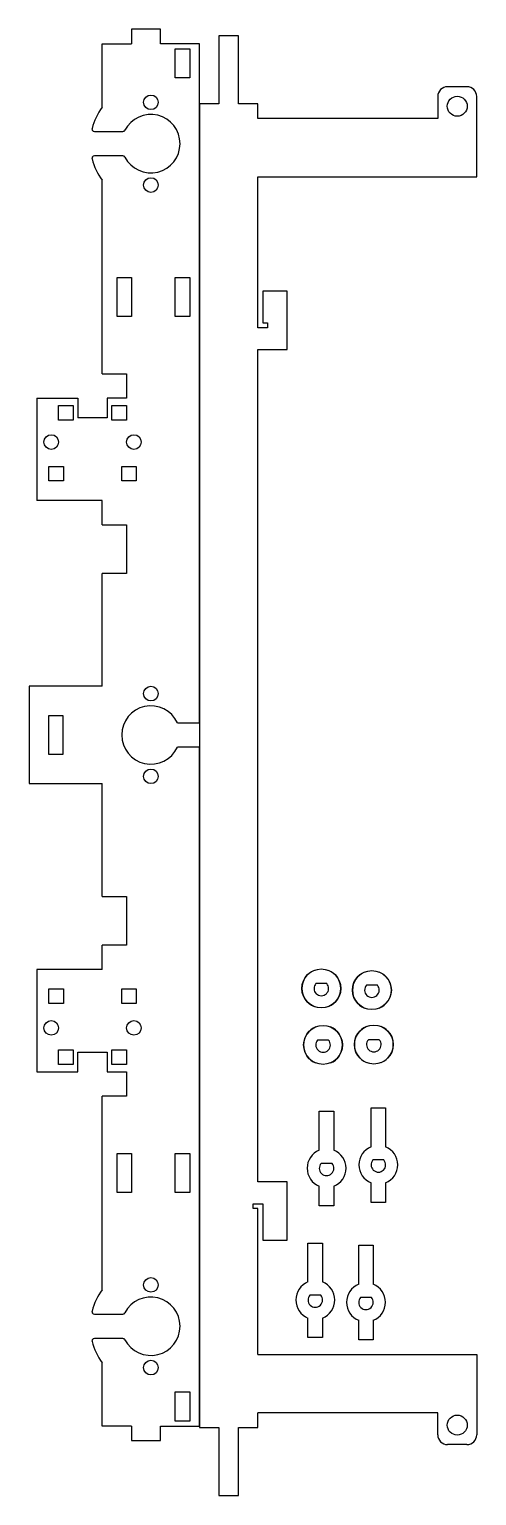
# Model space of a CAD drawing. Header units: millimetres. Extents: x -41 to 51, y -11 to 290.
import ezdxf

# ---------------------------------------------------------------- set-up
doc = ezdxf.new("R2010")
doc.units = ezdxf.units.MM

msp = doc.modelspace()

# ---------------------------------------------------------------- linework, layer by layer
for p, q in [((-20, 290), (-20, 287)), ((-14, 290), (-20, 290)), ((-14, 287), (-14, 290)), ((-26, 274), (-26, 287)), ((-26, 287), (-20, 287)), ((-6, 287), (-14, 287)), ((-6, 147.5), (-6, 287)), ((2, 288.69), (-2, 288.69)), ((-2, 288.69), (-2, 274.69)), ((2, 274.69), (2, 288.69)), ((-11, 280), (-11, 286)), ((-11, 286), (-8, 286)), ((-8, 286), (-8, 280)), ((-8, 280), (-11, 280)), ((49, 278.19), (45, 278.19)), ((-2, 274.69), (-6, 274.69)), ((-6, 274.69), (-6, 2.69)), ((6, 274.69), (2, 274.69)), ((6, 271.69), (6, 274.69)), ((43, 276.19), (43, 271.69)), ((51, 259.69), (51, 276.19)), ((43, 271.69), (6, 271.69)), ((-27.62, 269), (-21.77, 269)), ((-21.77, 264), (-27.62, 264)), ((6, 228.69), (6, 259.69)), ((6, 259.69), (51, 259.69)), ((-26, 219.19), (-26, 259)), ((-22.9, 239), (-20, 239)), ((-22.9, 231), (-22.9, 239)), ((-20, 239), (-20, 231)), ((-11, 231), (-11, 239)), ((-11, 239), (-8, 239)), ((-8, 239), (-8, 231)), ((12, 236.19), (7, 236.19)), ((7, 236.19), (7, 229.69)), ((12, 224.19), (12, 236.19)), ((-20, 231), (-22.9, 231)), ((-8, 231), (-11, 231)), ((7, 229.69), (8, 229.69)), ((8, 229.69), (8, 228.69)), ((8, 228.69), (6, 228.69)), ((6, 53.19), (6, 224.19)), ((6, 224.19), (12, 224.19)), ((-26, 219.19), (-21, 219.19)), ((-21, 219.19), (-21, 214.19)), ((-39.42, 214.19), (-39.42, 193.19)), ((-39.42, 214.19), (-31, 214.19)), ((-31, 214.19), (-31, 210.19)), ((-21, 214.19), (-25, 214.19)), ((-25, 214.19), (-25, 210.19)), ((-35, 209.69), (-35, 212.69)), ((-35, 212.69), (-32, 212.69)), ((-32, 212.69), (-32, 209.69)), ((-24, 209.69), (-24, 212.69)), ((-24, 212.69), (-21, 212.69)), ((-21, 212.69), (-21, 209.69)), ((-32, 209.69), (-35, 209.69)), ((-25, 210.19), (-31, 210.19)), ((-21, 209.69), (-24, 209.69)), ((-37, 200.19), (-34, 200.19)), ((-37, 197.19), (-37, 200.19)), ((-34, 200.19), (-34, 197.19)), ((-22, 197.19), (-22, 200.19)), ((-22, 200.19), (-19, 200.19)), ((-19, 200.19), (-19, 197.19)), ((-34, 197.19), (-37, 197.19)), ((-19, 197.19), (-22, 197.19)), ((-26, 193.19), (-39.42, 193.19)), ((-26, 188.19), (-26, 193.19)), ((-26, 188.19), (-21, 188.19)), ((-21, 188.19), (-21, 178.19)), ((-21, 178.19), (-26, 178.19)), ((-26, 155), (-26, 178.19)), ((-41, 155), (-41, 135)), ((-26, 155), (-41, 155)), ((-37, 149), (-34.1, 149)), ((-37, 141), (-37, 149)), ((-34.1, 149), (-34.1, 141)), ((-10.55, 147.5), (-6, 147.5)), ((-6, 142.5), (-10.55, 142.5)), ((-6, 3), (-6, 142.5)), ((-34.1, 141), (-37, 141)), ((-41, 135), (-26, 135)), ((-26, 111.81), (-26, 135)), ((-26, 111.81), (-21, 111.81)), ((-21, 111.81), (-21, 101.81)), ((-21, 101.81), (-26, 101.81)), ((-26, 96.81), (-26, 101.81)), ((-26, 96.81), (-39.42, 96.81)), ((-39.42, 96.81), (-39.42, 75.81)), ((20.16, 93.92), (17.93, 93.92)), ((30.57, 93.58), (28.33, 93.58)), ((-37, 92.81), (-34, 92.81)), ((-37, 89.81), (-37, 92.81)), ((-34, 92.81), (-34, 89.81)), ((-22, 92.81), (-19, 92.81)), ((-22, 89.81), (-22, 92.81)), ((-19, 92.81), (-19, 89.81)), ((-34, 89.81), (-37, 89.81)), ((-19, 89.81), (-22, 89.81)), ((20.53, 82.31), (18.29, 82.31)), ((30.97, 82.39), (28.73, 82.39)), ((-35, 77.31), (-35, 80.31)), ((-35, 80.31), (-32, 80.31)), ((-32, 80.31), (-32, 77.31)), ((-31, 79.81), (-25, 79.81)), ((-31, 75.81), (-31, 79.81)), ((-25, 79.81), (-25, 75.81)), ((-24, 80.31), (-21, 80.31)), ((-24, 77.31), (-24, 80.31)), ((-21, 80.31), (-21, 77.31)), ((-39.42, 75.81), (-31, 75.81)), ((-32, 77.31), (-35, 77.31)), ((-25, 75.81), (-21, 75.81)), ((-21, 77.31), (-24, 77.31)), ((-21, 75.81), (-21, 70.81)), ((-21, 70.81), (-26, 70.81)), ((-26, 31), (-26, 70.81)), ((18.63, 67.68), (21.63, 67.68)), ((18.63, 59.68), (18.63, 67.68)), ((21.63, 67.68), (21.63, 59.68)), ((29.28, 68.38), (32.28, 68.38)), ((29.28, 60.38), (29.28, 68.38)), ((32.28, 68.38), (32.28, 60.38)), ((-22.9, 59), (-20, 59)), ((-22.9, 51), (-22.9, 59)), ((-20, 59), (-20, 51)), ((-11, 51), (-11, 59)), ((-11, 59), (-8, 59)), ((-8, 59), (-8, 51)), ((31.9, 57.67), (29.66, 57.67)), ((21.25, 56.97), (19.01, 56.97)), ((12, 53.19), (6, 53.19)), ((12, 41.19), (12, 53.19)), ((18.63, 48.27), (18.63, 52.27)), ((21.63, 52.27), (21.63, 48.27)), ((29.28, 48.96), (29.28, 52.96)), ((32.28, 52.96), (32.28, 48.96)), ((-20, 51), (-22.9, 51)), ((-8, 51), (-11, 51)), ((5, 47.69), (5, 48.69)), ((5, 48.69), (7, 48.69)), ((7, 48.69), (7, 41.19)), ((21.63, 48.27), (18.63, 48.27)), ((32.28, 48.96), (29.28, 48.96)), ((6, 47.69), (5, 47.69)), ((6, 17.69), (6, 47.69)), ((7, 41.19), (12, 41.19)), ((16.31, 40.6), (19.31, 40.6)), ((16.31, 32.6), (16.31, 40.6)), ((19.31, 40.6), (19.31, 32.6)), ((26.73, 40.14), (29.73, 40.14)), ((26.73, 32.14), (26.73, 40.14)), ((29.73, 40.14), (29.73, 32.14)), ((18.93, 29.9), (16.69, 29.9)), ((29.35, 29.43), (27.12, 29.43)), ((-27.62, 26), (-21.77, 26)), ((16.31, 21.19), (16.31, 25.19)), ((19.31, 25.19), (19.31, 21.19)), ((26.73, 20.72), (26.73, 24.72)), ((29.73, 24.72), (29.73, 20.72)), ((19.31, 21.19), (16.31, 21.19)), ((-21.77, 21), (-27.62, 21)), ((29.73, 20.72), (26.73, 20.72)), ((-26, 3), (-26, 16)), ((6, 17.69), (51, 17.69)), ((51, 17.69), (51, 1.19)), ((-11, 4), (-11, 10)), ((-11, 10), (-8, 10)), ((-8, 10), (-8, 4)), ((-8, 4), (-11, 4)), ((6, 2.69), (6, 5.69)), ((43, 5.69), (6, 5.69)), ((43, 1.19), (43, 5.69)), ((-20, 3), (-26, 3)), ((-20, 3), (-20, 0)), ((-20, 0), (-14, 0)), ((-14, 3), (-6, 3)), ((-14, 0), (-14, 3)), ((-6, 2.69), (-2, 2.69)), ((-2, 2.69), (-2, -11.31)), ((2, 2.69), (6, 2.69)), ((2, -11.31), (2, 2.69)), ((49, -0.81), (45, -0.81)), ((-2, -11.31), (2, -11.31))]:
    msp.add_line(p, q)
for centre, radius in [((-16, 275), 1.5), ((47, 274.19), 2.05), ((-16, 258), 1.5), ((-36.5, 205.19), 1.5), ((-19.5, 205.19), 1.5), ((-16, 153.5), 1.5), ((-16, 136.5), 1.5), ((19.05, 92.92), 4), ((29.45, 92.58), 4), ((-36.5, 84.81), 1.5), ((-19.5, 84.81), 1.5), ((19.41, 81.31), 4), ((29.85, 81.39), 4), ((-16, 32), 1.5), ((-16, 15), 1.5), ((47, 3.19), 2.05)]:
    msp.add_circle(centre, radius)
for centre, radius, start, end in [((45, 276.19), 2, 90, 180), ((49, 276.19), 2, 0, 90), ((-16, 266.5), 12.5, 143.1301, 165.5225), ((-16, 266.5), 6, 207.4864, 152.5136), ((-27.62, 269.5), 0.5, 165.5225, 270), ((-21.77, 269.5), 0.5, 270, 332.5136), ((-27.62, 263.5), 0.5, 90, 194.4775), ((-16, 266.5), 12.5, 194.4775, 216.8699), ((-21.77, 263.5), 0.5, 27.4864, 90), ((-16, 145), 6, 24.6243, 335.3757), ((19.05, 92.92), 4, 112.0243, 247.9757), ((19.05, 92.92), 4, 292.0243, 67.9757), ((19.05, 92.92), 1.5, 138.1897, 41.8103), ((29.45, 92.58), 4, 112.0243, 247.9757), ((29.45, 92.58), 1.5, 138.1897, 41.8103), ((29.45, 92.58), 4, 292.0243, 67.9757), ((19.41, 81.31), 4, 112.0243, 247.9757), ((19.41, 81.31), 4, 292.0243, 67.9757), ((29.85, 81.39), 4, 112.0243, 247.9757), ((29.85, 81.39), 4, 292.0243, 67.9757), ((19.41, 81.31), 1.5, 138.1897, 41.8103), ((29.85, 81.39), 1.5, 138.1897, 41.8103), ((30.78, 56.67), 4, 112.0243, 247.9757), ((30.78, 56.67), 4, 292.0243, 67.9757), ((20.13, 55.97), 4, 112.0243, 247.9757), ((20.13, 55.97), 4, 292.0243, 67.9757), ((30.78, 56.67), 1.5, 138.1897, 41.8103), ((20.13, 55.97), 1.5, 138.1897, 41.8103), ((-16, 23.5), 12.5, 143.1301, 165.5225), ((17.81, 28.9), 4, 112.0243, 247.9757), ((17.81, 28.9), 4, 292.0243, 67.9757), ((28.23, 28.43), 4, 112.0243, 247.9757), ((28.23, 28.43), 4, 292.0243, 67.9757), ((-16, 23.5), 6, 207.4864, 152.5136), ((17.81, 28.9), 1.5, 138.1897, 41.8103), ((28.23, 28.43), 1.5, 138.1897, 41.8103), ((-27.62, 26.5), 0.5, 165.5225, 270), ((-21.77, 26.5), 0.5, 270, 332.5136), ((-27.62, 20.5), 0.5, 90, 194.4775), ((-16, 23.5), 12.5, 194.4775, 216.8699), ((-21.77, 20.5), 0.5, 27.4864, 90), ((45, 1.19), 2, 180, 270), ((49, 1.19), 2, 270, 0)]:
    msp.add_arc(centre, radius, start, end)

doc.saveas('drawing.dxf')
